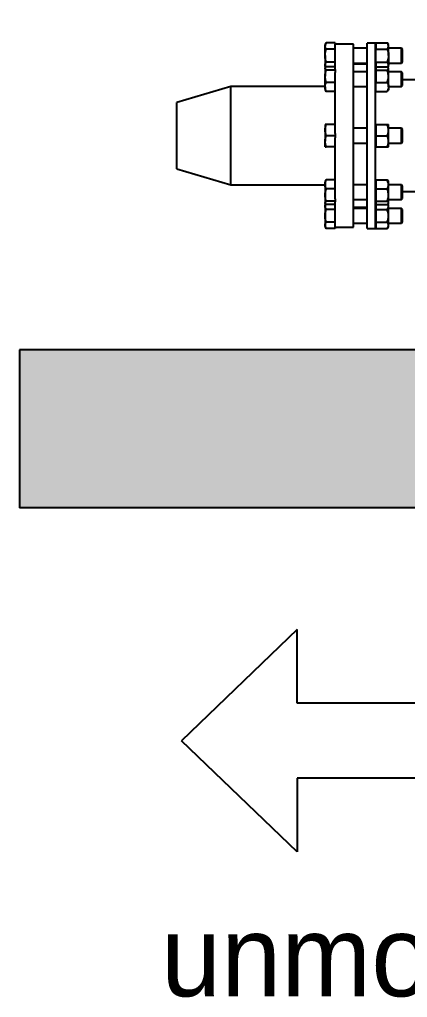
# Model space of a CAD drawing. Header units: inches. Extents: x 0.9 to 28, y -4.2 to 11.7.
# Drawn here: x 27.004 to 27.244, y 6.964 to 7.569 of the extents above; entities that cross this region are included whole.
import ezdxf

# ---------------------------------------------------------------- set-up
doc = ezdxf.new("R2010")
doc.units = ezdxf.units.IN
doc.header["$MEASUREMENT"] = 0

msp = doc.modelspace()

# ---------------------------------------------------------------- hatches: boundary and pattern name
h = msp.add_hatch()
h.set_pattern_fill('AR-CONC', color=256, scale=0.01)
h.set_pattern_definition([(50, (3.801593, 0), (0.07172602, -0.00627521), [0.0075, -0.0825]), (355, (3.80159, 0), (-0.01387513, 0.07521921), [0.006, -0.066]), (100.45144, (3.80757, -0.00052), (0.05785088, 0.068944), [0.00637402, -0.07011421]), (46.1842, (3.80159, 0.02), (0.10672413, -0.01655193), [0.01125, -0.12375]), (96.63564, (3.81049, 0.01862), (0.0934662, 0.09741186), [0.00956103, -0.10517138]), (351.18416, (3.80159, 0.02), (0.0934662, 0.09741186), [0.009, -0.099]), (21, (3.811593, 0.015), (0.0596907, -0.04026189), [0.0075, -0.0825]), (326, (3.81159, 0.015), (0.02433153, 0.072515), [0.006, -0.066]), (71.45144, (3.81657, 0.011645), (0.08402224, 0.03225312), [0.00637402, -0.07011421]), (37.5, (3.801593, 0), (0.001215986, 0.033289385), [0, -0.0652, 0, -0.067, 0, -0.06625]), (7.5, (3.801593, 0), (0.026306954, 0.03944117), [0, -0.0382, 0, -0.0637, 0, -0.02525]), (327.5, (3.779293, 0), (0.053382244, -0.002255487), [0, -0.025, 0, -0.078, 0, -0.1035]), (317.5, (3.769293, 0), (0.05831862, 0.0100105), [0, -0.0325, 0, -0.0518, 0, -0.0735])])
h.paths.add_polyline_path([(27.97651, 9.67144), (27.76338, 9.67144), (27.65487, 9.67144), (27.65487, 7.49449), (27.65487, 7.48407), (27.65487, 7.36968), (27.65487, 7.36489), (27.65008, 7.36489), (27.27176, 7.36489), (27.00428, 7.36489), (27.00428, 7.26703), (27.97651, 7.26703)])

# ---------------------------------------------------------------- linework, layer by layer
at = {"color": 7, "linetype": 'Continuous', "lineweight": 25}
for p, q in [((27.19388, 7.55458), (27.19327, 7.55352)), ((27.19327, 7.55352), (27.19327, 7.55261)), ((27.19327, 7.54669), (27.19327, 7.55261)), ((27.19956, 7.55458), (27.19388, 7.55458)), ((27.19956, 7.55458), (27.19956, 7.55375)), ((27.21092, 7.55377), (27.19956, 7.55377)), ((27.19956, 7.5382), (27.19956, 7.55375)), ((27.21092, 7.51885), (27.21092, 7.55377)), ((27.22446, 7.5545), (27.21925, 7.5545)), ((27.21925, 7.49721), (27.21925, 7.5545)), ((27.22446, 7.49721), (27.22446, 7.5545)), ((27.22462, 7.55352), (27.22446, 7.55352)), ((27.22462, 7.55458), (27.22462, 7.55261)), ((27.22462, 7.55458), (27.23163, 7.55458)), ((27.22462, 7.55261), (27.22462, 7.55063)), ((27.23254, 7.55352), (27.23163, 7.55458)), ((27.23254, 7.55261), (27.23254, 7.55352)), ((27.23254, 7.54669), (27.23254, 7.55261)), ((27.19327, 7.54669), (27.19327, 7.54077)), ((27.19956, 7.55063), (27.19388, 7.55063)), ((27.21925, 7.55125), (27.21092, 7.55125)), ((27.22462, 7.55063), (27.23163, 7.55063)), ((27.22462, 7.54669), (27.22462, 7.55063)), ((27.22462, 7.54274), (27.22462, 7.54669)), ((27.24054, 7.55125), (27.23254, 7.55125)), ((27.23254, 7.54669), (27.23254, 7.54077)), ((27.24123, 7.55056), (27.24054, 7.55125)), ((27.24054, 7.54669), (27.24054, 7.55125)), ((27.24054, 7.54213), (27.24054, 7.54669)), ((27.24123, 7.54669), (27.24123, 7.55056)), ((27.24123, 7.54282), (27.24123, 7.54669)), ((27.19327, 7.54077), (27.19327, 7.53985)), ((27.19327, 7.53985), (27.19352, 7.53942)), ((27.19341, 7.53928), (27.19327, 7.53903)), ((27.19956, 7.54274), (27.19388, 7.54274)), ((27.19956, 7.53982), (27.19388, 7.53982)), ((27.21092, 7.54213), (27.21925, 7.54213)), ((27.21925, 7.54148), (27.21092, 7.54148)), ((27.22446, 7.53985), (27.22462, 7.53985)), ((27.22462, 7.54274), (27.22462, 7.54077)), ((27.22462, 7.54274), (27.23163, 7.54274)), ((27.22462, 7.54077), (27.22462, 7.53982)), ((27.22462, 7.53982), (27.22462, 7.5388)), ((27.22462, 7.53982), (27.23163, 7.53982)), ((27.23216, 7.53941), (27.23254, 7.53985)), ((27.23254, 7.53903), (27.23233, 7.53928)), ((27.23254, 7.54213), (27.24054, 7.54213)), ((27.23254, 7.53985), (27.23254, 7.54077)), ((27.24054, 7.54213), (27.24123, 7.54282)), ((27.19327, 7.53903), (27.19327, 7.5388)), ((27.19327, 7.5388), (27.19327, 7.53396)), ((27.19327, 7.52736), (27.19327, 7.53396)), ((27.19956, 7.53778), (27.19388, 7.53778)), ((27.19956, 7.5382), (27.19956, 7.53778)), ((27.19956, 7.53778), (27.19956, 7.53618)), ((27.19956, 7.51885), (27.19956, 7.53618)), ((27.21925, 7.53675), (27.21092, 7.53675)), ((27.22462, 7.53903), (27.22446, 7.53903)), ((27.22462, 7.5388), (27.22462, 7.53778)), ((27.22462, 7.53778), (27.22462, 7.53396)), ((27.22462, 7.53778), (27.23163, 7.53778)), ((27.22462, 7.53396), (27.22462, 7.53015)), ((27.23254, 7.5388), (27.23254, 7.53903)), ((27.23254, 7.53396), (27.23254, 7.5388)), ((27.24054, 7.53675), (27.23254, 7.53675)), ((27.23254, 7.52736), (27.23254, 7.53396)), ((27.24123, 7.53606), (27.24054, 7.53675)), ((27.24054, 7.52897), (27.24054, 7.53675)), ((27.24123, 7.52946), (27.24123, 7.53606)), ((27.13487, 7.52768), (27.10154, 7.51779)), ((27.19327, 7.52768), (27.13487, 7.52768)), ((27.13487, 7.50887), (27.13487, 7.52768)), ((27.19327, 7.52736), (27.19327, 7.52536)), ((27.19956, 7.53015), (27.19388, 7.53015)), ((27.21092, 7.52764), (27.21925, 7.52764)), ((27.22462, 7.53015), (27.23163, 7.53015)), ((27.22462, 7.52736), (27.22462, 7.53015)), ((27.22462, 7.52457), (27.22462, 7.52736)), ((27.23254, 7.52764), (27.24054, 7.52764)), ((27.23254, 7.52736), (27.23254, 7.52536)), ((27.24054, 7.52764), (27.24054, 7.52897)), ((27.24054, 7.52764), (27.24123, 7.52833)), ((27.29425, 7.53171), (27.24123, 7.53171)), ((27.24123, 7.52833), (27.24123, 7.52946)), ((27.19327, 7.52536), (27.19341, 7.52511)), ((27.19956, 7.52457), (27.19388, 7.52457)), ((27.22446, 7.52536), (27.22462, 7.52536)), ((27.22462, 7.52457), (27.23163, 7.52457)), ((27.23233, 7.52511), (27.23254, 7.52536)), ((27.10154, 7.50508), (27.10154, 7.51779)), ((27.19956, 7.49864), (27.19956, 7.51885)), ((27.21092, 7.44065), (27.21092, 7.51885)), ((27.10154, 7.47663), (27.10154, 7.50508)), ((27.13487, 7.46674), (27.13487, 7.50887)), ((27.19327, 7.50404), (27.19327, 7.50063)), ((27.19956, 7.50404), (27.19388, 7.50404)), ((27.22462, 7.50404), (27.22446, 7.50404)), ((27.22462, 7.50404), (27.22462, 7.50063)), ((27.22462, 7.50404), (27.23163, 7.50404)), ((27.23254, 7.50063), (27.23254, 7.50404)), ((27.19327, 7.50063), (27.19327, 7.49379)), ((27.19956, 7.49721), (27.19388, 7.49721)), ((27.19956, 7.49864), (27.19956, 7.49721)), ((27.19956, 7.49721), (27.19956, 7.49578)), ((27.21925, 7.50177), (27.21092, 7.50177)), ((27.21925, 7.43992), (27.21925, 7.49721)), ((27.22446, 7.43992), (27.22446, 7.49721)), ((27.22462, 7.50063), (27.22462, 7.49721)), ((27.22462, 7.49721), (27.23163, 7.49721)), ((27.22462, 7.49721), (27.22462, 7.49379)), ((27.24054, 7.50177), (27.23254, 7.50177)), ((27.23254, 7.49379), (27.23254, 7.50063)), ((27.24123, 7.50108), (27.24054, 7.50177)), ((27.24054, 7.49265), (27.24054, 7.50177)), ((27.24123, 7.49334), (27.24123, 7.50108)), ((27.19327, 7.49038), (27.19327, 7.49379)), ((27.19956, 7.45824), (27.19956, 7.49578)), ((27.21092, 7.49265), (27.21925, 7.49265)), ((27.22462, 7.49379), (27.22462, 7.49038)), ((27.23254, 7.49038), (27.23254, 7.49379)), ((27.23254, 7.49265), (27.24054, 7.49265)), ((27.24054, 7.49265), (27.24123, 7.49334)), ((27.19956, 7.49038), (27.19388, 7.49038)), ((27.22446, 7.49038), (27.22462, 7.49038)), ((27.22462, 7.49038), (27.23163, 7.49038)), ((27.10154, 7.47663), (27.13487, 7.46674)), ((27.13487, 7.46674), (27.19327, 7.46674)), ((27.19341, 7.4693), (27.19327, 7.46905)), ((27.19327, 7.46905), (27.19327, 7.46705)), ((27.19327, 7.46705), (27.19327, 7.46045)), ((27.19956, 7.46984), (27.19388, 7.46984)), ((27.21925, 7.46678), (27.21092, 7.46678)), ((27.22462, 7.46905), (27.22446, 7.46905)), ((27.22462, 7.46984), (27.22462, 7.46705)), ((27.22462, 7.46984), (27.23163, 7.46984)), ((27.22462, 7.46705), (27.22462, 7.46426)), ((27.23254, 7.46905), (27.23232, 7.46931)), ((27.23254, 7.46705), (27.23254, 7.46905)), ((27.23254, 7.46045), (27.23254, 7.46705)), ((27.24054, 7.46678), (27.23254, 7.46678)), ((27.24123, 7.46609), (27.24054, 7.46678)), ((27.24054, 7.45766), (27.24054, 7.46678)), ((27.19956, 7.46426), (27.19388, 7.46426)), ((27.22462, 7.46426), (27.22462, 7.46045)), ((27.22462, 7.46426), (27.23163, 7.46426)), ((27.24123, 7.45835), (27.24123, 7.46609)), ((27.24123, 7.4627), (27.29425, 7.4627)), ((27.19327, 7.46045), (27.19327, 7.45562)), ((27.19327, 7.45539), (27.19327, 7.45562)), ((27.19327, 7.45539), (27.19341, 7.45514)), ((27.19352, 7.455), (27.19327, 7.45456)), ((27.19956, 7.45664), (27.19388, 7.45664)), ((27.19956, 7.45824), (27.19956, 7.45664)), ((27.19956, 7.45664), (27.19956, 7.45621)), ((27.19956, 7.44067), (27.19956, 7.45621)), ((27.21092, 7.45766), (27.21925, 7.45766)), ((27.22446, 7.45539), (27.22462, 7.45539)), ((27.22462, 7.46045), (27.22462, 7.45664)), ((27.22462, 7.45664), (27.23163, 7.45664)), ((27.22462, 7.45664), (27.22462, 7.45562)), ((27.22462, 7.45562), (27.22462, 7.4546)), ((27.23254, 7.45456), (27.23216, 7.455)), ((27.23232, 7.45513), (27.23254, 7.45539)), ((27.23254, 7.45562), (27.23254, 7.46045)), ((27.23254, 7.45766), (27.24054, 7.45766)), ((27.23254, 7.45539), (27.23254, 7.45562)), ((27.24054, 7.45766), (27.24123, 7.45835)), ((27.19327, 7.45456), (27.19327, 7.45365)), ((27.19327, 7.45365), (27.19327, 7.44773)), ((27.19956, 7.4546), (27.19388, 7.4546)), ((27.19956, 7.45167), (27.19388, 7.45167)), ((27.21092, 7.45294), (27.21925, 7.45294)), ((27.21925, 7.45229), (27.21092, 7.45229)), ((27.22462, 7.45456), (27.22446, 7.45456)), ((27.22462, 7.4546), (27.22462, 7.45365)), ((27.22462, 7.4546), (27.23163, 7.4546)), ((27.22462, 7.45365), (27.22462, 7.45167)), ((27.22462, 7.45167), (27.23163, 7.45167)), ((27.22462, 7.45167), (27.22462, 7.44773)), ((27.23254, 7.45365), (27.23254, 7.45456)), ((27.23254, 7.44773), (27.23254, 7.45365)), ((27.24054, 7.45229), (27.23254, 7.45229)), ((27.24123, 7.4516), (27.24054, 7.45229)), ((27.24054, 7.44317), (27.24054, 7.45229)), ((27.24123, 7.44386), (27.24123, 7.4516)), ((27.19327, 7.44773), (27.19327, 7.44181)), ((27.19956, 7.44378), (27.19388, 7.44378)), ((27.21092, 7.44317), (27.21925, 7.44317)), ((27.22462, 7.44773), (27.22462, 7.44378)), ((27.22462, 7.44378), (27.22462, 7.44181)), ((27.22462, 7.44378), (27.23163, 7.44378)), ((27.23254, 7.44181), (27.23254, 7.44773)), ((27.23254, 7.44317), (27.24054, 7.44317)), ((27.24054, 7.44317), (27.24123, 7.44386)), ((27.19327, 7.44181), (27.19327, 7.4409)), ((27.19327, 7.4409), (27.19388, 7.43984)), ((27.19956, 7.43984), (27.19388, 7.43984)), ((27.19956, 7.44067), (27.19956, 7.43984)), ((27.19956, 7.44065), (27.21092, 7.44065)), ((27.21925, 7.43992), (27.22446, 7.43992)), ((27.22446, 7.4409), (27.22462, 7.4409)), ((27.22462, 7.44181), (27.22462, 7.43984)), ((27.22462, 7.43984), (27.23163, 7.43984)), ((27.23163, 7.43984), (27.23254, 7.4409)), ((27.23254, 7.4409), (27.23254, 7.44181))]:
    msp.add_line(p, q, dxfattribs=at)
for p, q in [((27.27176, 7.36489), (27.00428, 7.36489)), ((27.00428, 7.36489), (27.00428, 7.26703)), ((27.97651, 7.26703), (27.00428, 7.26703)), ((27.17598, 7.19196), (27.10447, 7.12317)), ((27.17598, 7.14641), (27.17598, 7.19196)), ((27.37967, 7.14641), (27.17598, 7.14641)), ((27.17598, 7.05438), (27.10447, 7.12317)), ((27.37967, 7.09992), (27.17598, 7.09992)), ((27.17598, 7.09992), (27.17598, 7.05438))]:
    msp.add_line(p, q)
for points, knots in [([(27.19327, 7.55261), (27.19327, 7.55265), (27.19328, 7.55301), (27.19341, 7.55367), (27.19372, 7.55427), (27.19388, 7.55458)], [0, 0, 0, 0, 0.070106, 0.530793, 1, 1, 1, 1]), ([(27.19388, 7.55063), (27.19371, 7.55095), (27.19336, 7.5516), (27.1933, 7.55227), (27.19327, 7.55261)], [0, 0, 0, 0, 0.495458, 1, 1, 1, 1]), ([(27.23254, 7.55261), (27.23251, 7.55288), (27.23244, 7.55344), (27.23203, 7.5541), (27.23172, 7.55447), (27.23163, 7.55458)], [0, 0, 0, 0, 0.4060447, 0.8267624, 1, 1, 1, 1]), ([(27.23163, 7.55063), (27.23187, 7.55094), (27.23236, 7.55156), (27.23254, 7.55225), (27.23254, 7.5526), (27.23254, 7.55261)], [0, 0, 0, 0, 0.484195, 0.986027, 1, 1, 1, 1]), ([(27.19327, 7.54669), (27.19328, 7.547), (27.1933, 7.54782), (27.19349, 7.54915), (27.19375, 7.55014), (27.19388, 7.55063)], [0, 0, 0, 0, 0.235215, 0.615467, 1, 1, 1, 1]), ([(27.19388, 7.54274), (27.1938, 7.54302), (27.19359, 7.5438), (27.19333, 7.54511), (27.19329, 7.54616), (27.19327, 7.54669)], [0, 0, 0, 0, 0.215282, 0.605071, 1, 1, 1, 1]), ([(27.23163, 7.55063), (27.23177, 7.5503), (27.23209, 7.54951), (27.23246, 7.54819), (27.23251, 7.54719), (27.23254, 7.54669)], [0, 0, 0, 0, 0.265471, 0.628079, 1, 1, 1, 1]), ([(27.23254, 7.54669), (27.23254, 7.5466), (27.23253, 7.54601), (27.23238, 7.5449), (27.23202, 7.54369), (27.23173, 7.54298), (27.23163, 7.54274)], [0, 0, 0, 0, 0.066254, 0.434887, 0.81404, 1, 1, 1, 1]), ([(27.19327, 7.54077), (27.19327, 7.54082), (27.19328, 7.54117), (27.19341, 7.54184), (27.19372, 7.54244), (27.19388, 7.54274)], [0, 0, 0, 0, 0.070106, 0.530793, 1, 1, 1, 1]), ([(27.19357, 7.53947), (27.19352, 7.53957), (27.19331, 7.53999), (27.19329, 7.54043), (27.19327, 7.54077)], [0, 0, 0, 0, 0.228148, 1, 1, 1, 1]), ([(27.19327, 7.5388), (27.19327, 7.53882), (27.19328, 7.539), (27.19341, 7.53935), (27.19372, 7.53966), (27.19388, 7.53982)], [0, 0, 0, 0, 0.070106, 0.530793, 1, 1, 1, 1]), ([(27.23254, 7.54077), (27.23251, 7.54105), (27.23244, 7.54161), (27.23203, 7.54226), (27.23172, 7.54263), (27.23163, 7.54274)], [0, 0, 0, 0, 0.406045, 0.826762, 1, 1, 1, 1]), ([(27.23254, 7.5388), (27.23251, 7.53894), (27.23244, 7.53923), (27.23203, 7.53957), (27.23172, 7.53976), (27.23163, 7.53982)], [0, 0, 0, 0, 0.406045, 0.826762, 1, 1, 1, 1]), ([(27.23209, 7.53947), (27.23216, 7.53956), (27.23246, 7.53996), (27.23254, 7.54041), (27.23254, 7.54076), (27.23254, 7.54077)], [0, 0, 0, 0, 0.20723, 0.978525, 1, 1, 1, 1]), ([(27.19388, 7.53778), (27.19371, 7.53794), (27.19336, 7.53828), (27.1933, 7.53862), (27.19327, 7.5388)], [0, 0, 0, 0, 0.495458, 1, 1, 1, 1]), ([(27.19327, 7.53396), (27.19327, 7.53405), (27.19328, 7.53474), (27.19341, 7.53603), (27.19372, 7.53719), (27.19388, 7.53778)], [0, 0, 0, 0, 0.070106, 0.530793, 1, 1, 1, 1]), ([(27.19388, 7.53015), (27.19371, 7.53077), (27.19336, 7.53202), (27.1933, 7.53331), (27.19327, 7.53396)], [0, 0, 0, 0, 0.495458, 1, 1, 1, 1]), ([(27.23163, 7.53778), (27.23187, 7.53793), (27.23236, 7.53826), (27.23254, 7.53861), (27.23254, 7.53879), (27.23254, 7.5388)], [0, 0, 0, 0, 0.484195, 0.986027, 1, 1, 1, 1]), ([(27.23254, 7.53396), (27.23251, 7.5345), (27.23244, 7.53558), (27.23203, 7.53685), (27.23172, 7.53757), (27.23163, 7.53778)], [0, 0, 0, 0, 0.406045, 0.826762, 1, 1, 1, 1]), ([(27.23163, 7.53015), (27.23187, 7.53075), (27.23236, 7.53195), (27.23254, 7.53327), (27.23254, 7.53395), (27.23254, 7.53396)], [0, 0, 0, 0, 0.484195, 0.986027, 1, 1, 1, 1]), ([(27.19327, 7.52736), (27.19328, 7.52759), (27.1933, 7.52817), (27.19349, 7.5291), (27.19375, 7.5298), (27.19388, 7.53015)], [0, 0, 0, 0, 0.235215, 0.615467, 1, 1, 1, 1]), ([(27.19388, 7.52457), (27.1938, 7.52477), (27.19359, 7.52532), (27.19333, 7.52625), (27.19329, 7.52699), (27.19327, 7.52736)], [0, 0, 0, 0, 0.215282, 0.605071, 1, 1, 1, 1]), ([(27.23163, 7.53015), (27.23177, 7.52992), (27.23209, 7.52936), (27.23246, 7.52843), (27.23251, 7.52772), (27.23254, 7.52736)], [0, 0, 0, 0, 0.265471, 0.628079, 1, 1, 1, 1]), ([(27.23254, 7.52736), (27.23254, 7.5273), (27.23253, 7.52688), (27.23238, 7.5261), (27.23202, 7.52524), (27.23173, 7.52474), (27.23163, 7.52457)], [0, 0, 0, 0, 0.066254, 0.434887, 0.81404, 1, 1, 1, 1]), ([(27.19343, 7.52512), (27.19343, 7.5251), (27.1935, 7.52491), (27.1937, 7.52473), (27.19388, 7.52457)], [0, 0, 0, 0, 0.131948, 1, 1, 1, 1]), ([(27.23232, 7.52512), (27.23219, 7.52499), (27.23201, 7.52481), (27.23172, 7.52463), (27.23163, 7.52457)], [0, 0, 0, 0, 0.683093, 1, 1, 1, 1]), ([(27.19327, 7.50063), (27.19327, 7.50071), (27.19328, 7.50132), (27.19341, 7.50248), (27.19372, 7.50352), (27.19388, 7.50404)], [0, 0, 0, 0, 0.070106, 0.530793, 1, 1, 1, 1]), ([(27.19388, 7.50404), (27.19375, 7.50404), (27.19349, 7.50404), (27.1933, 7.50404), (27.19328, 7.50404), (27.19327, 7.50404)], [0, 0, 0, 0, 0.380593, 0.764784, 1, 1, 1, 1]), ([(27.23254, 7.50063), (27.23251, 7.5011), (27.23244, 7.50208), (27.23203, 7.50321), (27.23172, 7.50385), (27.23163, 7.50404)], [0, 0, 0, 0, 0.406045, 0.826762, 1, 1, 1, 1]), ([(27.23163, 7.50404), (27.23177, 7.50404), (27.23209, 7.50404), (27.23246, 7.50404), (27.23251, 7.50404), (27.23254, 7.50404)], [0, 0, 0, 0, 0.265471, 0.628079, 1, 1, 1, 1]), ([(27.19388, 7.49721), (27.19371, 7.49776), (27.19336, 7.49888), (27.1933, 7.50004), (27.19327, 7.50063)], [0, 0, 0, 0, 0.495458, 1, 1, 1, 1]), ([(27.19327, 7.49379), (27.19327, 7.49387), (27.19328, 7.49449), (27.19341, 7.49564), (27.19372, 7.49668), (27.19388, 7.49721)], [0, 0, 0, 0, 0.070106, 0.530793, 1, 1, 1, 1]), ([(27.23163, 7.49721), (27.23187, 7.49774), (27.23236, 7.49882), (27.23254, 7.5), (27.23254, 7.50061), (27.23254, 7.50063)], [0, 0, 0, 0, 0.484195, 0.986027, 1, 1, 1, 1]), ([(27.23254, 7.49379), (27.23251, 7.49427), (27.23244, 7.49524), (27.23203, 7.49638), (27.23172, 7.49702), (27.23163, 7.49721)], [0, 0, 0, 0, 0.406045, 0.826762, 1, 1, 1, 1]), ([(27.19388, 7.49038), (27.19371, 7.49093), (27.19336, 7.49205), (27.1933, 7.49321), (27.19327, 7.49379)], [0, 0, 0, 0, 0.495458, 1, 1, 1, 1]), ([(27.23163, 7.49038), (27.23187, 7.49091), (27.23236, 7.49199), (27.23254, 7.49317), (27.23254, 7.49378), (27.23254, 7.49379)], [0, 0, 0, 0, 0.484195, 0.986027, 1, 1, 1, 1]), ([(27.19327, 7.49038), (27.19328, 7.49038), (27.1933, 7.49038), (27.19349, 7.49038), (27.19375, 7.49038), (27.19388, 7.49038)], [0, 0, 0, 0, 0.235215, 0.615467, 1, 1, 1, 1]), ([(27.23163, 7.49038), (27.23177, 7.49038), (27.23209, 7.49038), (27.23246, 7.49038), (27.23251, 7.49038), (27.23254, 7.49038)], [0, 0, 0, 0, 0.265471, 0.628079, 1, 1, 1, 1]), ([(27.19327, 7.46705), (27.19329, 7.46742), (27.19333, 7.46816), (27.19359, 7.46909), (27.1938, 7.46965), (27.19388, 7.46984)], [0, 0, 0, 0, 0.389448, 0.784719, 1, 1, 1, 1]), ([(27.19388, 7.46426), (27.19375, 7.46461), (27.19349, 7.46531), (27.1933, 7.46625), (27.19328, 7.46683), (27.19327, 7.46705)], [0, 0, 0, 0, 0.380593, 0.764784, 1, 1, 1, 1]), ([(27.19388, 7.46984), (27.19369, 7.46968), (27.19348, 7.4695), (27.19343, 7.46931), (27.19342, 7.4693)], [0, 0, 0, 0, 0.916236, 1, 1, 1, 1]), ([(27.23254, 7.46705), (27.23254, 7.46712), (27.23253, 7.46753), (27.23238, 7.46831), (27.23202, 7.46918), (27.23173, 7.46968), (27.23163, 7.46984)], [0, 0, 0, 0, 0.066254, 0.434887, 0.81404, 1, 1, 1, 1]), ([(27.23163, 7.46984), (27.2319, 7.46969), (27.23221, 7.46951), (27.2323, 7.46932), (27.23231, 7.4693)], [0, 0, 0, 0, 0.886662, 1, 1, 1, 1]), ([(27.23163, 7.46426), (27.23177, 7.4645), (27.23209, 7.46506), (27.23246, 7.46599), (27.23251, 7.4667), (27.23254, 7.46705)], [0, 0, 0, 0, 0.265471, 0.628079, 1, 1, 1, 1]), ([(27.19327, 7.46045), (27.19327, 7.46054), (27.19328, 7.46123), (27.19341, 7.46252), (27.19372, 7.46368), (27.19388, 7.46426)], [0, 0, 0, 0, 0.070106, 0.530793, 1, 1, 1, 1]), ([(27.23254, 7.46045), (27.23251, 7.46099), (27.23244, 7.46207), (27.23203, 7.46333), (27.23172, 7.46405), (27.23163, 7.46426)], [0, 0, 0, 0, 0.406045, 0.826762, 1, 1, 1, 1]), ([(27.19388, 7.45664), (27.19371, 7.45726), (27.19336, 7.45851), (27.1933, 7.4598), (27.19327, 7.46045)], [0, 0, 0, 0, 0.495458, 1, 1, 1, 1]), ([(27.19327, 7.45562), (27.19327, 7.45565), (27.19328, 7.45583), (27.19341, 7.45617), (27.19372, 7.45649), (27.19388, 7.45664)], [0, 0, 0, 0, 0.0701057, 0.5307925, 1, 1, 1, 1]), ([(27.19388, 7.4546), (27.19371, 7.45477), (27.19336, 7.4551), (27.1933, 7.45545), (27.19327, 7.45562)], [0, 0, 0, 0, 0.495458, 1, 1, 1, 1]), ([(27.19327, 7.45365), (27.19327, 7.45369), (27.19328, 7.45405), (27.19334, 7.45449), (27.19353, 7.45487), (27.19357, 7.45495)], [0, 0, 0, 0, 0.106696, 0.807831, 1, 1, 1, 1]), ([(27.23163, 7.45664), (27.23187, 7.45723), (27.23236, 7.45844), (27.23254, 7.45976), (27.23254, 7.46043), (27.23254, 7.46045)], [0, 0, 0, 0, 0.484195, 0.986027, 1, 1, 1, 1]), ([(27.23254, 7.45562), (27.23251, 7.45576), (27.23244, 7.45605), (27.23203, 7.45639), (27.23172, 7.45659), (27.23163, 7.45664)], [0, 0, 0, 0, 0.406045, 0.826762, 1, 1, 1, 1]), ([(27.23163, 7.4546), (27.23187, 7.45476), (27.23236, 7.45508), (27.23254, 7.45543), (27.23254, 7.45562), (27.23254, 7.45562)], [0, 0, 0, 0, 0.484195, 0.986027, 1, 1, 1, 1]), ([(27.23254, 7.45365), (27.23252, 7.45392), (27.23248, 7.45437), (27.2322, 7.45479), (27.23209, 7.45495)], [0, 0, 0, 0, 0.6242549, 1, 1, 1, 1]), ([(27.19388, 7.45167), (27.19371, 7.452), (27.19336, 7.45264), (27.1933, 7.45331), (27.19327, 7.45365)], [0, 0, 0, 0, 0.495458, 1, 1, 1, 1]), ([(27.19327, 7.44773), (27.19329, 7.44825), (27.19333, 7.4493), (27.19359, 7.45061), (27.1938, 7.4514), (27.19388, 7.45167)], [0, 0, 0, 0, 0.389448, 0.784719, 1, 1, 1, 1]), ([(27.23163, 7.45167), (27.23187, 7.45198), (27.23236, 7.45261), (27.23254, 7.45329), (27.23254, 7.45364), (27.23254, 7.45365)], [0, 0, 0, 0, 0.484195, 0.986027, 1, 1, 1, 1]), ([(27.23254, 7.44773), (27.23254, 7.44782), (27.23253, 7.44841), (27.23238, 7.44951), (27.23202, 7.45073), (27.23173, 7.45144), (27.23163, 7.45167)], [0, 0, 0, 0, 0.066254, 0.434887, 0.81404, 1, 1, 1, 1]), ([(27.19388, 7.44378), (27.19375, 7.44428), (27.19349, 7.44526), (27.1933, 7.44659), (27.19328, 7.44742), (27.19327, 7.44773)], [0, 0, 0, 0, 0.380593, 0.764784, 1, 1, 1, 1]), ([(27.19327, 7.44181), (27.19327, 7.44186), (27.19328, 7.44221), (27.19341, 7.44288), (27.19372, 7.44348), (27.19388, 7.44378)], [0, 0, 0, 0, 0.070106, 0.530793, 1, 1, 1, 1]), ([(27.23163, 7.44378), (27.23177, 7.44412), (27.23209, 7.44491), (27.23246, 7.44623), (27.23251, 7.44722), (27.23254, 7.44773)], [0, 0, 0, 0, 0.265471, 0.628079, 1, 1, 1, 1]), ([(27.23254, 7.44181), (27.23251, 7.44209), (27.23244, 7.44265), (27.23203, 7.4433), (27.23172, 7.44368), (27.23163, 7.44378)], [0, 0, 0, 0, 0.4060447, 0.8267624, 1, 1, 1, 1]), ([(27.19388, 7.43984), (27.19371, 7.44016), (27.19336, 7.44081), (27.1933, 7.44147), (27.19327, 7.44181)], [0, 0, 0, 0, 0.495458, 1, 1, 1, 1]), ([(27.23163, 7.43984), (27.23187, 7.44015), (27.23236, 7.44077), (27.23254, 7.44145), (27.23254, 7.4418), (27.23254, 7.44181)], [0, 0, 0, 0, 0.484195, 0.986027, 1, 1, 1, 1])]:
    msp.add_open_spline(points, degree=3, knots=knots, dxfattribs=at)

# ---------------------------------------------------------------- texts
at = {"insert": (27.09176, 7.01512), "char_height": 0.05, "attachment_point": 1}
msp.add_mtext_dynamic_manual_height_columns('unmounted base', width=0.7262938, gutter_width=0.68898, heights=[0], dxfattribs=at)

doc.saveas('drawing.dxf')
